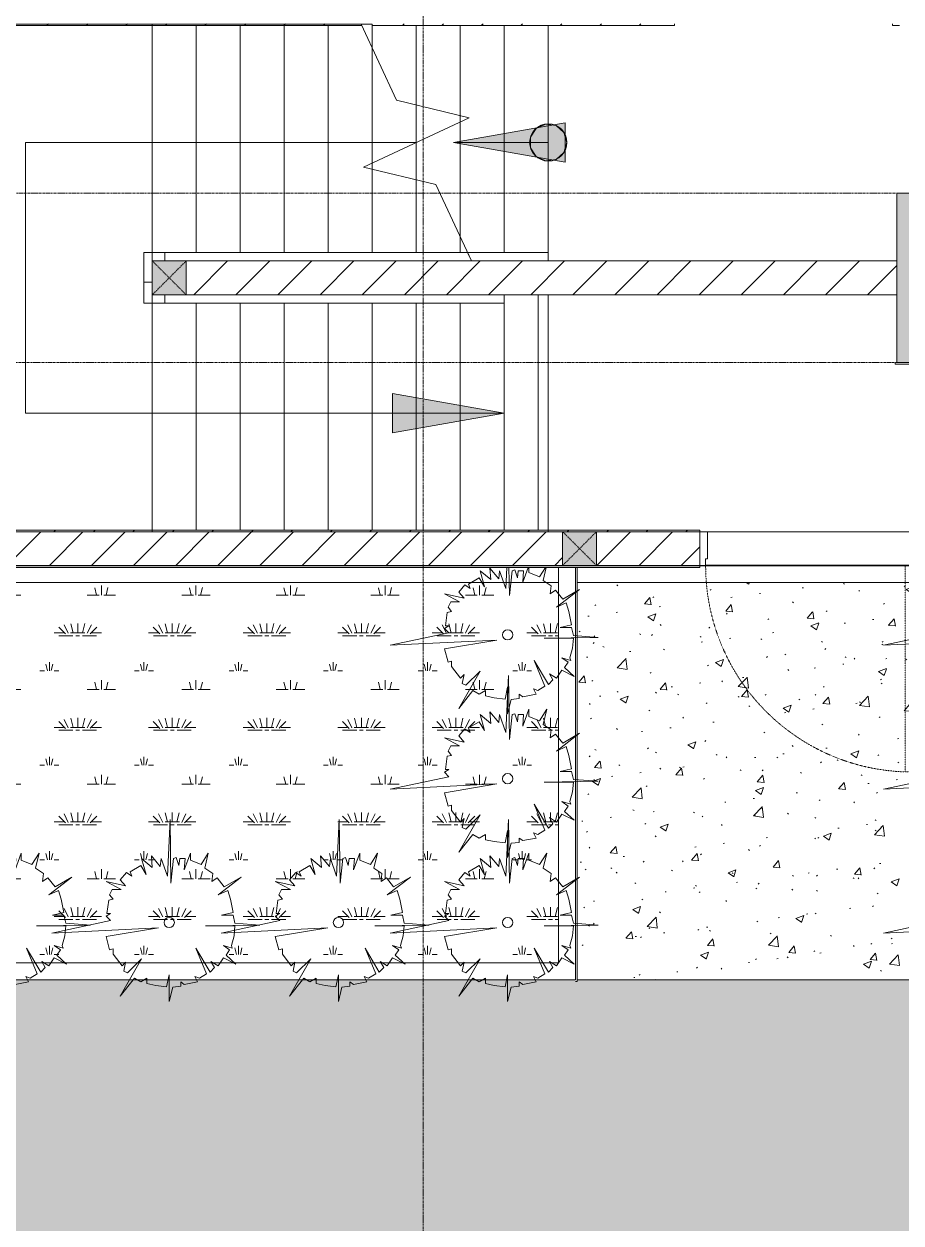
# Model space of a CAD drawing. Header units: millimetres. Extents: x 5359 to 218750, y -16347 to 109893.
# Drawn here: x 78194 to 83377, y 19452 to 26537 of the extents above; entities that cross this region are included whole.
import ezdxf

# ---------------------------------------------------------------- set-up
doc = ezdxf.new("R2010")
doc.units = ezdxf.units.MM
for name, pattern in [('Dash', [6, 3, -3]), ('Grid Line', [22.225, 12.7, -3.175, 3.175, -3.175]), ('NET VAN', [1.06, 0.53, -0.53]), ('Overhead', [3.96875, 2.38125, -1.5875])]:
    doc.linetypes.add(name, pattern=pattern)
for name, color, linetype, lineweight in [('0-1', 7, 'Continuous', 5), ('A-DETL-GENF-2', 9, 'NET VAN', 9), ('A-DOOR', 31, 'Continuous', 9), ('A-DOOR-FRAM', 31, 'Continuous', 9), ('A-FLOR', 192, 'Continuous', 9), ('A-FLOR-1', 9, 'Continuous', 9), ('A-FLOR-HRAL', 11, 'Continuous', 9), ('A-FLOR-PATT', 8, 'Continuous', 9), ('A-WALL', 113, 'Continuous', 9), ('A-WALL-3', 113, 'Continuous', 18), ('A-WALL-PATT-3', 111, 'Continuous', 9), ('G-IMPT', 8, 'Continuous', 9), ('I-WALL-3', 2, 'Continuous', 18), ('L-PLNT', 71, 'Continuous', 9), ('M-EQPM', 50, 'Continuous', 9), ('S-BEAM-1', 9, 'Continuous', 9), ('S-COLS', 52, 'Continuous', 9), ('S-COLS-1', 253, 'Continuous', 5), ('S-COLS-2', 53, 'Continuous', 18), ('S-COLS-4', 52, 'Continuous', 18), ('S-COLS-5', 52, 'Dash', 9), ('S-COLS-HDLN', 52, 'Dash', 9), ('S-GRID-1', 1, 'Grid Line', 9), ('S-STRS', 31, 'Continuous', 9), ('S-STRS-ANNO', 31, 'Continuous', 9), ('S-STRS-MBND', 31, 'Overhead', 9), ('S-STRS-MBND-1', 31, 'Continuous', 9)]:
    doc.layers.add(name, color=color, linetype=linetype, lineweight=lineweight)
pattern_1 = [(45, (0, 0), (-124.4508, 124.4508), [])]
pattern_2 = [(50, (0, 0), (480.9661, -42.0786), [50.292, -553.212]), (355, (0, 0), (-93.0416, 504.3895), [40.234, -442.57]), (100.451, (40.1, -3.5), (387.9285, 462.3076), [42.742, -470.158]), (46.184, (0, 134.1), (715.649, -110.993), [75.438, -829.818]), (96.636, (59.64, 124.86), (626.7424, 653.2084), [64.112, -705.237]), (351.184, (0, 134.1), (626.7496, 653.2024), [60.35, -663.854]), (21, (67.06, 100.6), (400.2623, -269.9797), [50.292, -553.212]), (326, (67.06, 100.6), (163.1568, 486.2564), [40.234, -442.57]), (71.451, (100.4, 78.1), (563.421, 216.2719), [42.742, -470.158]), (37.5, (0, 0), (8.15385, 223.22557), [7.376, -429.829, 7.376, -441.899, -444.246]), (37.5, (0, 0), (8.15385, 223.22557), [-886.48, 7.376, -436.87]), (7.5, (0, 0), (176.404, 264.477), [7.376, -248.778, 7.376, -419.771, -169.316]), (7.5, (0, 0), (176.404, 264.477), [-683.301, 7.376, -161.94]), (327.5, (-149.53, 0), (357.96023, -15.12452), [7.376, -160.264, 7.376, -515.661, -694.03]), (327.5, (-149.53, 0), (357.96023, -15.12452), [-690.677, 7.376, -686.653]), (317.5, (-216.6, 0), (391.06155, 67.1262), [7.376, -210.556, 7.376, -339.974, -492.862]), (317.5, (-216.6, 0), (391.06155, 67.1262), [-565.282, 7.376, -485.485])]
pattern_3 = [(45, (0, 0), (-116.67262, 116.67262), [])]

# ---------------------------------------------------------------- blocks, each defined once
blk = doc.blocks.new('NCV_TKTC_KET CAU_rvt-1-TKCS_MB ĐỊNH VỊ CỔNG-HÀNG RÀO')
at = {"layer": 'S-COLS-1'}
blk.add_hatch(color=256, dxfattribs=at).paths.add_polyline_path([(83352.6, 24536.9), (83752.6, 24536.9), (83752.6, 25536.9), (83352.6, 25536.9), (83352.6, 25075.3)])
at = {"layer": 'A-FLOR-1'}
blk.add_line((81032.6, 24886.5), (81032.6, 23545.3), dxfattribs=at)
at = {"layer": 'S-BEAM-1'}
for p, q in [((81032.6, 24886.5), (81032.6, 23545.3)), ((81232.6, 23545.3), (81232.6, 24936.9)), ((83427.6, 23536.9), (82232.6, 23536.9)), ((77102.6, 23236.9), (81352.6, 23236.9)), ((81462.3, 23236.9), (83652.6, 23236.9))]:
    blk.add_line(p, q, dxfattribs=at)
at = {"layer": 'S-COLS-2'}
for p, q in [((83752.6, 25536.9), (83352.6, 25536.9)), ((83352.6, 25536.9), (83352.6, 24536.9)), ((83352.6, 24536.9), (83752.6, 24536.9))]:
    blk.add_line(p, q, dxfattribs=at)
blk = doc.blocks.new('FD_01 - FD_01-1200x2200mm-V3-TKCS_MB ĐỊNH VỊ CỔNG-HÀNG RÀO')
at = {"layer": 'A-DETL-GENF-2'}
for p, q in [((610, -100), (570, -100)), ((570, -100), (570, -1320)), ((610, -1320), (610, -100)), ((570, -1320), (610, -1320))]:
    blk.add_line(p, q, dxfattribs=at)
blk.add_arc((610, -100), 1220, 180, 268.12111, dxfattribs=at)
at = {"layer": 'A-DOOR-FRAM'}
for p, q in [((-645, 100), (-600, 100)), ((-600, 100), (-600, -60)), ((600, 100), (645, 100)), ((600, -60), (600, 100)), ((-600, -60), (-610, -60)), ((-610, -60), (-610, -100)), ((610, -60), (600, -60)), ((610, -100), (610, -60)), ((-610, -100), (-645, -100)), ((645, -100), (610, -100))]:
    blk.add_line(p, q, dxfattribs=at)
blk = doc.blocks.new('Top Rail Type - Top Rail_Internal_-702148-TKCS_MB ĐỊNH VỊ CỔNG-HÀNG RÀO')
at = {"layer": 'A-FLOR-HRAL'}
for p, q in [((78902.2, 25187.3), (79027.2, 25187.3)), ((78902.2, 25062.3), (78902.2, 25187.3)), ((79027.2, 25187.3), (80815.5, 25187.3)), ((79027.2, 25187.3), (79027.2, 25137.3)), ((79027.2, 25137.3), (78952.2, 25137.3)), ((78952.2, 25137.3), (78952.2, 25062.3)), ((80838.8, 25137.3), (79027.2, 25137.3)), ((78902.2, 25011.5), (78902.2, 25062.3)), ((78952.2, 25062.3), (78952.2, 25011.5)), ((78902.2, 25011.5), (78952.2, 25011.5)), ((78902.2, 24886.5), (78902.2, 25011.5)), ((78952.2, 25011.5), (78952.2, 24936.5)), ((79027.2, 24886.5), (78902.2, 24886.5)), ((78952.2, 24936.5), (79027.2, 24936.5)), ((79027.2, 24886.5), (79027.2, 24936.5)), ((79027.2, 24936.5), (81032.6, 24936.5)), ((81032.6, 24886.5), (79027.2, 24886.5)), ((81032.6, 24936.5), (81032.6, 24886.5))]:
    blk.add_line(p, q, dxfattribs=at)
blk = doc.blocks.new('Top Rail Type - Top Rail_Internal_-V60-TKCS_MB ĐỊNH VỊ CỔNG-HÀNG RÀO')
at = {"layer": 'A-FLOR-HRAL'}
for p, q in [((78902.2, 25187.3), (78902.2, 25011.5)), ((79027.2, 25187.3), (78902.2, 25187.3)), ((80815.5, 25187.3), (79027.2, 25187.3)), ((78952.2, 25137.3), (78952.2, 25011.5)), ((79027.2, 25137.3), (78952.2, 25137.3)), ((80838.8, 25137.3), (79027.2, 25137.3)), ((78902.2, 25011.5), (78902.2, 24886.5)), ((78952.2, 25011.5), (78952.2, 24936.5)), ((78902.2, 24886.5), (79027.2, 24886.5)), ((78952.2, 24936.5), (79027.2, 24936.5)), ((79027.2, 24936.5), (81032.6, 24936.5)), ((79027.2, 24886.5), (81032.6, 24886.5)), ((81032.6, 24936.5), (81032.6, 24886.5))]:
    blk.add_line(p, q, dxfattribs=at)
blk = doc.blocks.new('Top Rail Type - Top Rail_Internal_-954446-TKCS_MB ĐỊNH VỊ CỔNG-HÀNG RÀO')
at = {"layer": 'A-FLOR-HRAL'}
for p, q in [((80815.5, 25187.3), (80838.8, 25137.3)), ((81292.6, 25187.3), (80815.5, 25187.3)), ((81292.6, 25137.3), (81292.6, 25187.3)), ((81292.6, 25137.3), (80838.8, 25137.3))]:
    blk.add_line(p, q, dxfattribs=at)
blk = doc.blocks.new('TKTC_XREF_251221_MB TANG 1 - TKTC_XREF_260130_MB TANG 1_dwg-4202109-TKCS_MB ĐỊNH VỊ CỔNG-HÀNG RÀO')
at = {"layer": 'G-IMPT'}
blk.add_line((-120929.1, -378007.7), (-119709.1, -378007.7), dxfattribs=at)
blk = doc.blocks.new('TKTC_XREF_251221_MB TANG 1 - TKTC_XREF_251221_MB TANG 1-2038492-TKCS_MB ĐỊNH VỊ CỔNG-HÀNG RÀO')
blk.add_blockref('TKTC_XREF_251221_MB TANG 1 - TKTC_XREF_260130_MB TANG 1_dwg-4202109-TKCS_MB ĐỊNH VỊ CỔNG-HÀNG RÀO', (169499.1, 384109.7))
blk = doc.blocks.new('CAY MAI VAN PHUC - CAY DUC SOC_dwg-2256080-TKCS_MB ĐỊNH VỊ CỔNG-HÀNG RÀO')
at = {"layer": 'G-IMPT', "flags": 128}
blk.add_lwpolyline([(32.8, 479.5), (12.9, 293.4), (6.2, 771.8), (-13.8, 346.6), (-60.3, 479.5), (-67, 419.7), (-133.5, 499.4), (-126.8, 413), (-206.6, 479.5), (-173.4, 359.9), (-213.3, 426.3), (-293.1, 379.8), (-279.8, 346.6), (-319.7, 373.2), (-366.2, 320), (-326.3, 273.5), (-472.6, 306.7), (-359.6, 246.9), (-426.1, 246.9), (-446, 207.1), (-419.4, 173.8), (-452.7, 167.2), (-466, 67.5), (-439.4, 67.5), (-472.6, 47.6), (-439.4, 14.4), (-878.3, -78.6), (-80.3, -38.8), (-472.6, -105.2), (-446, -204.9), (-419.4, -198.2), (-419.4, -238.1), (-352.9, -324.5), (-326.3, -297.9), (-339.6, -364.4), (-313, -377.6), (-206.6, -271.3), (-366.2, -550.4), (-259.8, -417.5), (-213.3, -444.1), (-166.7, -417.5), (-166.7, -457.4), (-100.2, -470.7), (-19.9, -481.4), (-0.5, -390.9), (-0.5, -590.3), (26.2, -484), (86, -477.3), (86, -444.1), (112.6, -464), (212.4, -444.1), (192.4, -404.2), (225.7, -417.5), (278.9, -384.3), (199.1, -191.6), (305.5, -371), (338.7, -337.8), (312.1, -291.3), (365.3, -324.5), (405.2, -264.7), (498.3, -311.2), (425.2, -244.8), (451.8, -204.9), (405.2, -171.7), (471.7, -191.6), (465.1, -171.7), (485, -98.6), (491.7, -25.5), (272.2, -25.5), (677.9, -18.8), (491.7, -5.6), (478.4, 54.2), (391.9, 54.2), (478.4, 74.2), (458.4, 173.8), (438.5, 240.3), (365.3, 207.1), (538.2, 340), (411.9, 266.9), (358.7, 333.3), (318.8, 306.7), (325.4, 366.5), (265.6, 406.4), (292.2, 519.4), (239, 433), (159.2, 466.2), (159.2, 519.4), (112.6, 393.1), (119.3, 479.5), (79.4, 479.5), (72.7, 426.3), (52.8, 486.1)], close=True, dxfattribs=at)
at = {"layer": 'G-IMPT'}
blk.add_circle((0, 0), 38.6, dxfattribs=at)
blk = doc.blocks.new('CAY MAI VAN PHUC - CAY BONG TRANG-2256081-TKCS_MB ĐỊNH VỊ CỔNG-HÀNG RÀO')
at = {"xscale": 0.7894736842105263, "yscale": 0.7894736842105263, "zscale": 0.7894736842105263}
blk.add_blockref('CAY MAI VAN PHUC - CAY DUC SOC_dwg-2256080-TKCS_MB ĐỊNH VỊ CỔNG-HÀNG RÀO', (0, 0), dxfattribs=at)
blk = doc.blocks.new('CAY MAI VAN PHUC - CAY DUC SOC_dwg-V302-TKCS_MB ĐỊNH VỊ CỔNG-HÀNG RÀO')
at = {"layer": 'G-IMPT', "flags": 128}
for points in [[(-6.4, 504.1), (-13.8, 346.6), (-60.3, 479.5), (-67, 419.7), (-133.5, 499.4), (-126.8, 413), (-206.6, 479.5), (-173.4, 359.9), (-213.3, 426.3), (-293.1, 379.8), (-279.8, 346.6), (-319.7, 373.2), (-366.2, 320), (-326.3, 273.5), (-472.6, 306.7), (-359.6, 246.9), (-426.1, 246.9), (-446, 207.1), (-419.4, 173.8), (-452.7, 167.2), (-466, 67.5), (-439.4, 67.5), (-472.6, 47.6), (-439.4, 14.4), (-878.3, -78.6), (-80.3, -38.8), (-472.6, -105.2), (-446, -204.9), (-419.4, -198.2), (-419.4, -238.1), (-352.9, -324.5), (-326.3, -297.9), (-339.6, -364.4), (-313, -377.6), (-206.6, -271.3), (-366.2, -550.4), (-259.8, -417.5), (-213.3, -444.1), (-166.7, -417.5), (-166.7, -457.4), (-100.2, -470.7), (-19.9, -481.4), (-0.5, -390.9), (-0.5, -590.3), (26.2, -484), (86, -477.3), (86, -444.1), (112.6, -464), (212.4, -444.1), (192.4, -404.2), (225.7, -417.5), (278.9, -384.3), (199.1, -191.6), (305.5, -371), (338.7, -337.8), (312.1, -291.3), (365.3, -324.5), (405.2, -264.7), (498.3, -311.2), (425.2, -244.8), (451.8, -204.9), (405.2, -171.7), (471.7, -191.6), (465.1, -171.7), (485, -98.6), (491.7, -25.5), (272.2, -25.5), (677.9, -18.8), (491.7, -5.6), (478.4, 54.2), (391.9, 54.2), (478.4, 74.2), (458.4, 173.8), (438.5, 240.3), (365.3, 207.1), (538.2, 340), (411.9, 266.9), (358.7, 333.3), (318.8, 306.7), (325.4, 366.5), (265.6, 406.4), (288.6, 504.1)], [(32.8, 479.5), (12.9, 293.4), (9.9, 504.1)], [(153.5, 504.1), (112.6, 393.1), (119.3, 479.5), (79.4, 479.5), (72.7, 426.3), (52.8, 486.1), (32.8, 479.5)], [(282.8, 504.1), (239, 433), (159.2, 466.2), (159.2, 504.1)]]:
    blk.add_lwpolyline(points, dxfattribs=at)
at = {"layer": 'G-IMPT'}
blk.add_circle((0, 0), 38.6, dxfattribs=at)
blk = doc.blocks.new('CAY MAI VAN PHUC - CAY BONG TRANG-V303-TKCS_MB ĐỊNH VỊ CỔNG-HÀNG RÀO')
at = {"xscale": 0.7894736842105263, "yscale": 0.7894736842105263, "zscale": 0.7894736842105263}
blk.add_blockref('CAY MAI VAN PHUC - CAY DUC SOC_dwg-V302-TKCS_MB ĐỊNH VỊ CỔNG-HÀNG RÀO', (0, 0), dxfattribs=at)
blk = doc.blocks.new('G1_SOF - BO TRU - 200x200-3050151-TKCS_MB ĐỊNH VỊ CỔNG-HÀNG RÀO')
at = {"layer": 'S-COLS-HDLN'}
for p, q in [((-100, 100), (100, -100)), ((100, 100), (-100, -100))]:
    blk.add_line(p, q, dxfattribs=at)

msp = doc.modelspace()

# ---------------------------------------------------------------- hatches: boundary and pattern name
at = {"layer": 'A-FLOR-PATT'}
h = msp.add_hatch(dxfattribs=at)
h.set_pattern_fill('FP_27', color=256, style=0, pattern_type=2)
h.set_pattern_definition([(0, (167.64, 11.2), (558.8, 558.8), [83.82, -16.764, 22.352, -16.764, -419.1]), (0, (167.64, 11.2), (558.8, 558.8), [-139.7, 83.82, -335.28]), (0, (139.7, 27.94), (558.8, 558.8), [55.88, -41.91, 83.82, -41.91, -335.28]), (0, (139.7, 27.94), (558.8, 558.8), [-223.52, 55.88, -279.4]), (0, (335.3, 251.46), (558.8, 558.8), [69.85, -27.94, 69.85, -391.16]), (0, (55.9, 363.2), (558.8, 558.8), [27.94, -55.88, 27.94, -447.04]), (90, (111.76, 363.2), (-558.8, 558.8), [50.292, -508.508]), (90, (279.4, 27.94), (-558.8, 558.8), [55.88, -502.92]), (90, (419.1, 251.46), (-558.8, 558.8), [55.88, -502.92]), (45, (352.04, 22.35), (0, 558.7996), [55.88, -734.383]), (135, (206.76, 22.35), (-558.7996, 0), [55.88, -734.383]), (63.435, (335.28, 25.15), (-0.0005, 558.8001), [55.88, -1193.635]), (75.964, (307.34, 27.94), (-0.00237, 558.80038), [55.88, -2248.111]), (75.964, (447.04, 251.46), (-0.00237, 558.80038), [44.704, -2259.287]), (75.964, (122.94, 363.22), (-0.00237, 558.80038), [39.116, -2264.875]), (104.036, (251.46, 27.94), (0.00237, 558.80038), [55.88, -2248.111]), (104.036, (391.16, 251.46), (0.00237, 558.80038), [44.704, -2259.287]), (104.036, (100.58, 363.22), (0.00237, 558.80038), [39.116, -2264.875]), (116.565, (223.52, 25.15), (0.0005, 558.8001), [55.88, -1193.634])])
h.paths.add_polyline_path([(81352.6, 20988.2), (81352.6, 23236.9), (77452.6, 23236.9), (77452.6, 20988.2), (77492.6, 20988.2)])
h = msp.add_hatch(dxfattribs=at)
h.set_pattern_fill('FP_6', color=256, style=0, pattern_type=2)
h.set_pattern_definition(pattern_2)
h.paths.add_polyline_path([(83552.6, 20888.2), (83552.6, 23236.9), (81462.6, 23236.9), (81462.6, 20888.2), (82826.5, 20888.2)])
h = msp.add_hatch(dxfattribs=at)
h.set_pattern_fill('FP_6', color=256, style=0, pattern_type=2)
h.set_pattern_definition(pattern_2)
h.paths.add_polyline_path([(90062.8, 13236.9), (115083.5, 13236.9), (115083.5, 13256.9), (116102.6, 13256.9), (116102.6, 17226.9), (116092.6, 17226.9), (116092.6, 20888.2), (81462.6, 20888.2), (81462.6, 20878.2), (81452.6, 20878.2), (81452.6, 20888.2), (44812.6, 20885.8), (44812.6, 17226.9), (44802.6, 17226.9), (44802.6, 13246.9), (44912.6, 13246.9), (44912.6, 13236.9), (71452.6, 13236.9), (71452.6, 14388.2), (79661.7, 14388.2), (79661.7, 15113.2), (79706.7, 15113.2), (79706.7, 14388.2), (81116.7, 14388.2), (81116.7, 15113.2), (81161.7, 15113.2), (81161.7, 14388.2), (89452.6, 14388.2), (89452.6, 13236.9), (89612.8, 13236.9)])
h.paths.add_polyline_path([(100287.8, 15419.9), (100276.2, 15423.7), (100276.2, 15435.6), (100271.9, 15440), (100270.3, 15446), (100271.9, 15452), (100276.2, 15459.7), (100276.7, 15472.1), (100288.2, 15468.3), (100288.2, 15456.3), (100292.6, 15452), (100292.6, 15443.2), (100288.2, 15432.2), (100288.2, 15422.1)])
h.paths.add_polyline_path([(99038.9, 15419.9), (99027.4, 15423.7), (99027.4, 15435.6), (99023, 15440), (99021.4, 15446), (99023, 15452), (99027.4, 15459.7), (99027.8, 15472.1), (99039.4, 15468.3), (99039.4, 15456.3), (99043.7, 15452), (99043.7, 15443.2), (99039.4, 15432.2), (99039.4, 15422.1)])
h.paths.add_polyline_path([(93989, 15419.9), (93977.4, 15423.7), (93977.4, 15435.6), (93973.1, 15440), (93971.5, 15446), (93973.1, 15452), (93977.4, 15459.7), (93977.9, 15472.1), (93989.4, 15468.3), (93989.4, 15456.3), (93993.8, 15452), (93993.8, 15443.2), (93989.4, 15432.2), (93989.4, 15422.1)])
h.paths.add_polyline_path([(95839, 15420.2), (95827.4, 15424), (95827.4, 15435.9), (95823.1, 15440.3), (95821.5, 15446.3), (95823.1, 15452.2), (95827.4, 15460), (95827.9, 15472.4), (95839.4, 15468.6), (95839.4, 15456.6), (95843.8, 15452.2), (95843.8, 15443.5), (95839.4, 15432.5), (95839.4, 15422.4)])
h.paths.add_polyline_path([(100277.3, 16001.2), (100273.7, 16033.3), (100276.2, 16041), (100276.9, 16051.3), (100288.8, 16051.2), (100288.8, 16037.6), (100294.5, 16028.5), (100294.2, 16024.9), (100292.6, 16020.7), (100288.8, 16013.5), (100288.2, 16003.3), (100277.5, 16001.2)])
h.paths.add_polyline_path([(99028.5, 16001.2), (99024.9, 16033.3), (99027.4, 16041), (99028.1, 16051.3), (99040, 16051.2), (99040, 16037.6), (99045.6, 16028.5), (99045.3, 16024.9), (99043.7, 16020.7), (99040, 16013.5), (99039.4, 16003.3), (99028.7, 16001.2)])
h.paths.add_polyline_path([(93978.5, 16001.2), (93974.9, 16033.3), (93977.4, 16041), (93978.1, 16051.3), (93990, 16051.2), (93990, 16037.6), (93995.7, 16028.5), (93995.4, 16024.9), (93993.8, 16020.7), (93990, 16013.5), (93989.4, 16003.3), (93978.7, 16001.2)])
h.paths.add_polyline_path([(95828.5, 16001.5), (95824.9, 16033.6), (95827.4, 16041.3), (95828.1, 16051.6), (95840, 16051.5), (95840, 16037.9), (95845.7, 16028.8), (95845.4, 16025.1), (95843.8, 16020.9), (95840, 16013.8), (95839.4, 16003.5), (95828.7, 16001.5)])
h.paths.add_polyline_path([(99482.1, 18921.2), (99470.6, 18925), (99470.6, 18936.9), (99466.2, 18941.3), (99464.6, 18947.3), (99466.2, 18953.2), (99470.6, 18961), (99471, 18973.4), (99482.5, 18969.6), (99482.5, 18957.6), (99486.9, 18953.2), (99486.9, 18944.5), (99482.5, 18933.5), (99482.5, 18923.4)])
h.paths.add_polyline_path([(99471.7, 19502.5), (99468.1, 19534.6), (99470.6, 19542.3), (99471.2, 19552.6), (99483.2, 19552.5), (99483.2, 19538.9), (99488.8, 19529.8), (99488.5, 19526.1), (99486.9, 19521.9), (99483.2, 19514.8), (99482.5, 19504.5), (99471.9, 19502.5)])
h.paths.add_polyline_path([(93289.3, 19918.3), (93277.8, 19922.1), (93277.8, 19934), (93273.4, 19938.4), (93271.8, 19944.4), (93273.4, 19950.3), (93277.8, 19958.1), (93278.2, 19970.4), (93289.8, 19966.6), (93289.8, 19954.7), (93294.1, 19950.3), (93294.1, 19941.6), (93289.8, 19930.6), (93289.8, 19920.5)])
h.paths.add_polyline_path([(92039.3, 19919.4), (92027.8, 19923.2), (92027.8, 19935.2), (92023.4, 19939.5), (92021.8, 19945.5), (92023.4, 19951.5), (92027.8, 19959.3), (92028.2, 19971.6), (92039.8, 19967.8), (92039.8, 19955.9), (92044.1, 19951.5), (92044.1, 19942.7), (92039.8, 19931.8), (92039.8, 19921.6)])
h.paths.add_polyline_path([(88427.2, 19919.9), (88422.4, 19952), (88426.8, 19959.7), (88426.8, 19969.9), (88438.8, 19969.9), (88438.8, 19956.3), (88443.1, 19952), (88444.7, 19946), (88443.1, 19940), (88438.8, 19932.2), (88438.8, 19922.1), (88430.8, 19920.6)])
h.paths.add_polyline_path([(97239.8, 19921.1), (97228.3, 19924.9), (97228.3, 19936.8), (97223.9, 19941.2), (97222.3, 19947.1), (97223.9, 19953.1), (97228.3, 19960.9), (97228.7, 19973.2), (97240.2, 19969.4), (97240.2, 19957.5), (97244.6, 19953.1), (97244.6, 19944.4), (97240.2, 19933.4), (97240.2, 19923.3)])
h.paths.add_polyline_path([(93278.9, 20499.6), (93275.3, 20531.7), (93277.8, 20539.4), (93278.5, 20549.7), (93290.4, 20549.5), (93290.4, 20536), (93296.1, 20526.9), (93295.7, 20523.2), (93294.1, 20519), (93290.4, 20511.9), (93289.8, 20501.6), (93279.1, 20499.6)])
h.paths.add_polyline_path([(92028.9, 20500.7), (92025.3, 20532.8), (92027.8, 20540.6), (92028.5, 20550.9), (92040.4, 20550.7), (92040.4, 20537.2), (92046.1, 20528), (92045.7, 20524.4), (92044.1, 20520.2), (92040.4, 20513.1), (92039.8, 20502.8), (92029.1, 20500.8)])
h.paths.add_polyline_path([(88437.7, 20501.2), (88426.2, 20505), (88426.1, 20517), (88420.8, 20524.9), (88420.8, 20529.7), (88422.4, 20533.9), (88426.2, 20541), (88427.4, 20553.4), (88438.8, 20549.6), (88441.3, 20533.3), (88444.1, 20524.9), (88442.5, 20520.7), (88438.8, 20513.6), (88437.7, 20501.2)])
h.paths.add_polyline_path([(97229.3, 20502.3), (97225.7, 20534.4), (97228.3, 20542.2), (97228.9, 20552.5), (97240.8, 20552.3), (97240.8, 20538.8), (97246.5, 20529.7), (97246.2, 20526), (97244.6, 20521.8), (97240.8, 20514.7), (97240.2, 20504.4), (97229.5, 20502.4)])
at = {"layer": 'A-WALL-PATT-3'}
h = msp.add_hatch(dxfattribs=at)
h.set_pattern_fill('FP_32', color=256, style=0, pattern_type=2)
h.set_pattern_definition(pattern_3)
h.paths.add_polyline_path([(80405.7, 26527.4), (82037.6, 26527.4), (82037.6, 26537.4), (77462.6, 26537.4), (77462.6, 26527.4), (80190.6, 26527.4), (80186.1, 26536.9), (80252.6, 26534.5), (80252.6, 26527.4)])
h.paths.add_polyline_path([(83327.6, 26527.4), (83367.6, 26527.4), (83367.6, 26537.4), (83327.6, 26537.4)])
h = msp.add_hatch(dxfattribs=at)
h.set_pattern_fill('FP_1', color=256, style=0, pattern_type=2)
h.set_pattern_definition(pattern_1)
h.paths.add_polyline_path([(79152.6, 24937), (83352.6, 24937), (83352.6, 25137), (79152.6, 25137), (79152.6, 25075.3)])
h = msp.add_hatch(dxfattribs=at)
h.set_pattern_fill('FP_32', color=256, style=0, pattern_type=2)
h.set_pattern_definition(pattern_3)
h.paths.add_polyline_path([(83527.6, 23535.3), (83527.6, 23545.3), (83477.6, 23545.3), (83477.6, 23535.3)])
h.paths.add_polyline_path([(81377.6, 23535.3), (82187.6, 23535.3), (82187.6, 23545.3), (77302.6, 23545.3), (77302.6, 23535.3), (80405.7, 23535.3)])
h = msp.add_hatch(dxfattribs=at)
h.set_pattern_fill('FP_1', color=256, style=0, pattern_type=2)
h.set_pattern_definition(pattern_1)
h.paths.add_polyline_path([(80405.7, 23336.9), (81377.6, 23336.9), (81377.6, 23535.3), (77302.6, 23535.3), (77302.6, 23336.9), (77984.8, 23336.9)])
h.paths.add_polyline_path([(83527.6, 23336.9), (83527.6, 23535.3), (83477.6, 23535.3), (83477.6, 23336.9)])
h.paths.add_polyline_path([(82187.6, 23336.9), (82187.6, 23535.3), (81577.6, 23535.3), (81577.6, 23336.9)])
at = {"layer": 'S-COLS-1'}
for points in [[(78952.6, 24936.9), (79152.6, 24936.9), (79152.6, 25136.9), (78952.6, 25136.9), (78952.6, 25075.3)], [(81577.6, 23336.9), (81577.6, 23536.9), (81377.6, 23535.3), (81377.6, 23336.9)]]:
    msp.add_hatch(color=256, dxfattribs=at).paths.add_polyline_path(points)
at = {"layer": 'S-STRS-ANNO'}
for points in [[(81392.6, 25720.6), (81392.6, 25953.3), (80732.6, 25836.9)], [(81276.9, 25728.1), (81338.3, 25736.9), (81385.1, 25777.5), (81402.6, 25836.9), (81385.1, 25896.4), (81338.3, 25937), (81276.9, 25945.8), (81220.5, 25920.1), (81187, 25867.9), (81187, 25805.9), (81220.5, 25753.8)], [(80372.6, 24120.6), (81032.6, 24236.9), (80372.6, 24353.3)]]:
    msp.add_hatch(color=256, dxfattribs=at).paths.add_polyline_path(points)
h = msp.add_hatch(color=256, dxfattribs=at)
edge = h.paths.add_edge_path()
edge.add_arc((81292.6, 25836.9), 110, 0, 360)

# ---------------------------------------------------------------- linework, layer by layer
at = {"layer": 'A-FLOR'}
msp.add_line((81462.6, 20888.2), (83652.6, 20888.2), dxfattribs=at)
at = {"layer": 'A-WALL'}
for p, q in [((79152.6, 25137), (79152.6, 24937)), ((81377.6, 23535.3), (77302.6, 23535.3)), ((81377.6, 23336.9), (81377.6, 23535.3)), ((82187.6, 23535.3), (81577.6, 23535.3)), ((81577.6, 23535.3), (81577.6, 23336.9)), ((82232.5, 23535.3), (83432.7, 23535.3)), ((81352.6, 20988.2), (81352.6, 23325.3)), ((81452.6, 23325.3), (81452.6, 20888.2)), ((81462.6, 23325.3), (81462.6, 20878.2)), ((83477.6, 23335.3), (82187.6, 23335.3)), ((73227.6, 20988.2), (81352.6, 20988.2)), ((81452.6, 20888.2), (44812.6, 20888.2)), ((81452.6, 20878.2), (81462.6, 20878.2))]:
    msp.add_line(p, q, dxfattribs=at)
at = {"layer": 'A-WALL-3'}
for p, q in [((83352.6, 25137), (79152.6, 25137)), ((83352.6, 24937), (83352.6, 25137)), ((79152.6, 24937), (83352.6, 24937)), ((82187.6, 23336.9), (82187.6, 23535.3)), ((82187.6, 23335.3), (77092.6, 23335.3)), ((77102.6, 23325.3), (82187.6, 23325.3)), ((77302.6, 23336.9), (81377.6, 23336.9)), ((81577.6, 23336.9), (82187.6, 23336.9)), ((82187.6, 23325.3), (82187.6, 23335.3))]:
    msp.add_line(p, q, dxfattribs=at)
at = {"layer": 'I-WALL-3'}
for p, q in [((77462.6, 26527.4), (80190.6, 26527.4)), ((80252.6, 26527.4), (82037.6, 26527.4)), ((82037.6, 26527.4), (82037.6, 26537.4)), ((83327.6, 26537.4), (83327.6, 26527.4)), ((83327.6, 26527.4), (83367.6, 26527.4)), ((83342.6, 24536.9), (83342.6, 24526.9)), ((83342.6, 24526.9), (83517.6, 24526.9)), ((83517.6, 24536.9), (83352.6, 24536.9)), ((82187.6, 23545.3), (77302.6, 23545.3)), ((81377.6, 23535.3), (81577.6, 23535.3)), ((82187.6, 23535.3), (82187.6, 23545.3))]:
    msp.add_line(p, q, dxfattribs=at)
at = {"layer": 'S-COLS'}
for p, q in [((79152.6, 24936.9), (79152.6, 25136.9)), ((81377.6, 23535.3), (81377.6, 23336.9)), ((81577.6, 23336.9), (81577.6, 23535.3))]:
    msp.add_line(p, q, dxfattribs=at)
at = {"layer": 'S-COLS-4'}
for p, q in [((79152.6, 25136.9), (78952.6, 25136.9)), ((78952.6, 25136.9), (78952.6, 24936.9)), ((78952.6, 24936.9), (79152.6, 24936.9)), ((81577.6, 23536.9), (81377.6, 23536.9)), ((81377.6, 23536.9), (81377.6, 23535.3)), ((81577.6, 23535.3), (81577.6, 23536.9)), ((81377.6, 23336.9), (81577.6, 23336.9))]:
    msp.add_line(p, q, dxfattribs=at)
at = {"layer": 'S-GRID-1'}
for p, q in [((80552.6, 13102.5), (80552.6, 80482.7)), ((132680.6, 25536.9), (27631.1, 25536.9)), ((135474.6, 24536.9), (24837.1, 24536.9))]:
    msp.add_line(p, q, dxfattribs=at)
at = {"layer": 'S-STRS'}
for p, q in [((78952.6, 25187.3), (78952.6, 26527.4)), ((79212.6, 25187.3), (79212.6, 26527.4)), ((79472.6, 25187.3), (79472.6, 26527.4)), ((79732.6, 25187.3), (79732.6, 26527.4)), ((79992.6, 25187.3), (79992.6, 26527.4)), ((80252.6, 26536.9), (80186.1, 26536.9)), ((80252.6, 26394.5), (80252.6, 26536.9)), ((80512.6, 26057.9), (80512.6, 26527.4)), ((80772.6, 25994.7), (80772.6, 26527.4)), ((81032.6, 25187.3), (81032.6, 26527.4)), ((81292.6, 25187.3), (81292.6, 26527.4)), ((80252.6, 25715.7), (80252.6, 26394.5)), ((80512.6, 25836.9), (80512.6, 26057.9)), ((80772.6, 25958.2), (80772.6, 25994.7)), ((80772.6, 25279.4), (80772.6, 25958.2)), ((80512.6, 25615.9), (80512.6, 25836.9)), ((80252.6, 25679.1), (80252.6, 25715.7)), ((80252.6, 25187.3), (80252.6, 25679.1)), ((80512.6, 25187.3), (80512.6, 25615.9)), ((80772.6, 25187.3), (80772.6, 25279.4)), ((78952.6, 24886.5), (78952.6, 23545.3)), ((79152.6, 24936.9), (79212.6, 24936.9)), ((79212.6, 24936.9), (79472.6, 24936.9)), ((79212.6, 24886.5), (79212.6, 23545.3)), ((79472.6, 24936.9), (79732.6, 24936.9)), ((79472.6, 24886.5), (79472.6, 23545.3)), ((79732.6, 24936.9), (79992.6, 24936.9)), ((79732.6, 24886.5), (79732.6, 23545.3)), ((79992.6, 24936.9), (80252.6, 24936.9)), ((79992.6, 24886.5), (79992.6, 23545.3)), ((80252.6, 24936.9), (80512.6, 24936.9)), ((80252.6, 24886.5), (80252.6, 23545.3)), ((80512.6, 24936.9), (80772.6, 24936.9)), ((80512.6, 24886.5), (80512.6, 23545.3)), ((80772.6, 24936.9), (81032.6, 24936.9)), ((80772.6, 24886.5), (80772.6, 23545.3)), ((81032.6, 24886.5), (81032.6, 23545.3))]:
    msp.add_line(p, q, dxfattribs=at)
at = {"layer": 'S-STRS-ANNO'}
for p, q in [((81392.6, 25953.3), (80732.6, 25836.9)), ((81276.9, 25945.8), (81220.5, 25920.1)), ((81338.3, 25937), (81276.9, 25945.8)), ((81385.1, 25896.4), (81338.3, 25937)), ((81392.6, 25720.6), (81392.6, 25953.3)), ((81220.5, 25920.1), (81187, 25867.9)), ((81187, 25867.9), (81187, 25805.9)), ((81402.6, 25836.9), (81385.1, 25896.4)), ((78202.6, 25836.9), (78202.6, 24236.9)), ((78952.6, 25836.9), (78202.6, 25836.9)), ((79212.6, 25836.9), (78952.6, 25836.9)), ((79472.6, 25836.9), (79212.6, 25836.9)), ((79732.6, 25836.9), (79472.6, 25836.9)), ((79992.6, 25836.9), (79732.6, 25836.9)), ((80252.6, 25836.9), (79992.6, 25836.9)), ((80512.6, 25836.9), (80252.6, 25836.9)), ((80772.6, 25836.9), (80732.6, 25836.9)), ((80732.6, 25836.9), (81392.6, 25720.6)), ((81032.6, 25836.9), (80772.6, 25836.9)), ((81292.6, 25836.9), (81032.6, 25836.9)), ((81187, 25805.9), (81220.5, 25753.8)), ((81385.1, 25777.5), (81402.6, 25836.9)), ((81220.5, 25753.8), (81276.9, 25728.1)), ((81276.9, 25728.1), (81338.3, 25736.9)), ((81338.3, 25736.9), (81385.1, 25777.5)), ((81032.6, 24236.9), (80372.6, 24353.3)), ((80372.6, 24353.3), (80372.6, 24120.6)), ((78202.6, 24236.9), (78952.6, 24236.9)), ((78952.6, 24236.9), (79212.6, 24236.9)), ((79212.6, 24236.9), (79472.6, 24236.9)), ((79472.6, 24236.9), (79732.6, 24236.9)), ((79732.6, 24236.9), (79992.6, 24236.9)), ((79992.6, 24236.9), (80252.6, 24236.9)), ((80252.6, 24236.9), (80512.6, 24236.9)), ((80372.6, 24120.6), (81032.6, 24236.9)), ((80512.6, 24236.9), (80772.6, 24236.9)), ((80772.6, 24236.9), (81032.6, 24236.9))]:
    msp.add_line(p, q, dxfattribs=at)
msp.add_circle((81292.6, 25836.9), 110, dxfattribs=at)
at = {"layer": 'S-STRS-MBND'}
for p, q in [((78952.6, 26536.9), (77452.6, 26536.9)), ((78952.6, 25136.9), (78952.6, 26536.9)), ((80186.1, 26536.9), (78952.6, 26536.9)), ((78952.6, 24936.9), (78952.6, 25136.9)), ((80482, 25136.9), (78952.6, 25136.9)), ((78952.6, 24936.9), (78952.6, 23536.9)), ((78952.6, 24936.9), (81292.6, 24936.9)), ((81292.6, 24936.9), (81292.6, 23536.9)), ((77452.6, 23536.9), (78952.6, 23536.9)), ((78952.6, 23536.9), (81292.6, 23536.9))]:
    msp.add_line(p, q, dxfattribs=at)
at = {"layer": 'S-STRS-MBND-1'}
for p, q in [((80186.1, 26536.9), (80396.3, 26086.2)), ((80396.3, 26086.2), (80824.1, 25982.2)), ((80824.1, 25982.2), (80201, 25691.7)), ((80201, 25691.7), (80628.8, 25587.7)), ((80628.8, 25587.7), (80839, 25136.9))]:
    msp.add_line(p, q, dxfattribs=at)

# ---------------------------------------------------------------- block references
at = {"layer": '0-1'}
msp.add_blockref('NCV_TKTC_KET CAU_rvt-1-TKCS_MB ĐỊNH VỊ CỔNG-HÀNG RÀO', (0, 0), dxfattribs=at)
at = {"layer": 'A-DOOR'}
msp.add_blockref('FD_01 - FD_01-1200x2200mm-V3-TKCS_MB ĐỊNH VỊ CỔNG-HÀNG RÀO', (82832.6, 23436.9), dxfattribs=at)
at = {"layer": 'A-FLOR-HRAL'}
for name in ['Top Rail Type - Top Rail_Internal_-702148-TKCS_MB ĐỊNH VỊ CỔNG-HÀNG RÀO', 'Top Rail Type - Top Rail_Internal_-V60-TKCS_MB ĐỊNH VỊ CỔNG-HÀNG RÀO', 'Top Rail Type - Top Rail_Internal_-954446-TKCS_MB ĐỊNH VỊ CỔNG-HÀNG RÀO']:
    msp.add_blockref(name, (0, 0), dxfattribs=at)
at = {"layer": 'L-PLNT'}
for name, p in [('CAY MAI VAN PHUC - CAY BONG TRANG-2256081-TKCS_MB ĐỊNH VỊ CỔNG-HÀNG RÀO', (83967.6, 22927.4)), ('CAY MAI VAN PHUC - CAY BONG TRANG-V303-TKCS_MB ĐỊNH VỊ CỔNG-HÀNG RÀO', (81052.6, 22927.4)), ('CAY MAI VAN PHUC - CAY BONG TRANG-2256081-TKCS_MB ĐỊNH VỊ CỔNG-HÀNG RÀO', (81052.6, 22077.4)), ('CAY MAI VAN PHUC - CAY BONG TRANG-2256081-TKCS_MB ĐỊNH VỊ CỔNG-HÀNG RÀO', (83967.6, 22077.4)), ('CAY MAI VAN PHUC - CAY BONG TRANG-2256081-TKCS_MB ĐỊNH VỊ CỔNG-HÀNG RÀO', (78052.6, 21227.4)), ('CAY MAI VAN PHUC - CAY BONG TRANG-2256081-TKCS_MB ĐỊNH VỊ CỔNG-HÀNG RÀO', (79052.6, 21227.4)), ('CAY MAI VAN PHUC - CAY BONG TRANG-2256081-TKCS_MB ĐỊNH VỊ CỔNG-HÀNG RÀO', (80052.6, 21227.4)), ('CAY MAI VAN PHUC - CAY BONG TRANG-2256081-TKCS_MB ĐỊNH VỊ CỔNG-HÀNG RÀO', (81052.6, 21227.4)), ('CAY MAI VAN PHUC - CAY BONG TRANG-2256081-TKCS_MB ĐỊNH VỊ CỔNG-HÀNG RÀO', (83967.6, 21227.4))]:
    msp.add_blockref(name, p, dxfattribs=at)
at = {"layer": 'M-EQPM'}
msp.add_blockref('TKTC_XREF_251221_MB TANG 1 - TKTC_XREF_251221_MB TANG 1-2038492-TKCS_MB ĐỊNH VỊ CỔNG-HÀNG RÀO', (33652.6, 17236.9), dxfattribs=at)
at = {"layer": 'S-COLS-5'}
for p in [(79052.6, 25036.9), (81477.6, 23436.9)]:
    msp.add_blockref('G1_SOF - BO TRU - 200x200-3050151-TKCS_MB ĐỊNH VỊ CỔNG-HÀNG RÀO', p, dxfattribs=at)

doc.saveas('drawing.dxf')
